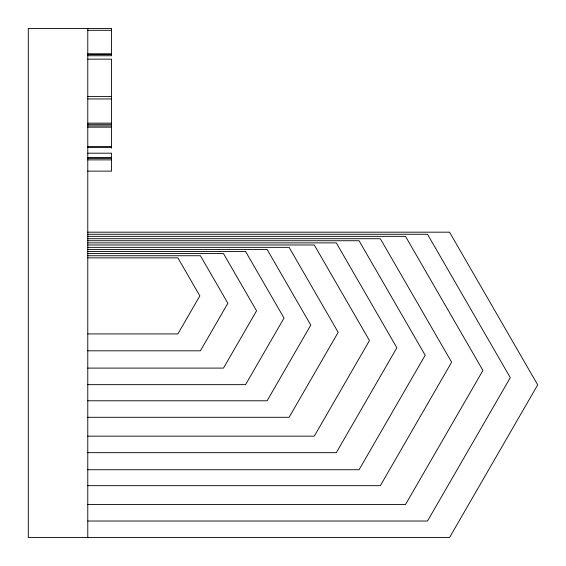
<?xml version="1.0" encoding="UTF-8"?>
<svg xmlns="http://www.w3.org/2000/svg" width="566" height="566" viewBox="0 0 566 566"><rect width="100%" height="100%" fill="white"/><g stroke="black" fill="none" stroke-linecap="round" stroke-linejoin="round"><path stroke-width="0.85" d="M87.78 30.302L111.573 30.302M87.78 53.784L111.573 53.784M87.78 54.591L111.573 54.591M87.78 55.744L111.573 55.744L111.573 28.456L28.3 28.456L28.3 537.544L449.553 537.544L537.7 384.866L449.553 232.18L87.78 232.18M87.78 59.147L111.573 59.147L111.573 148.172M87.78 96.595L111.573 96.595M87.78 98.958L111.573 98.958M87.78 123.133L111.573 123.133M87.78 124.343L111.573 124.343M87.78 125.9L111.573 125.9M87.78 127.166L111.573 127.166M87.78 146.615L111.573 146.495M87.78 147.422L111.573 147.422M87.78 153.188L111.573 153.188L111.573 171.13L87.78 171.13M87.78 157.921L111.573 157.921M87.78 158.034L111.573 158.034M87.78 159.881L111.573 159.881M87.78 234.267L427.507 234.267L510.291 377.642L427.507 521.024L87.78 521.024M87.78 236.347L405.511 236.347L482.925 370.44L405.511 504.532L87.78 504.532M87.78 238.725L380.345 238.725L451.626 362.198L380.345 485.67L87.78 485.67M87.78 240.734L359.077 240.734L425.179 355.236L359.077 469.73L87.78 469.73M87.78 242.885L336.303 242.885L396.858 347.772L336.303 452.659L87.78 452.659M87.78 244.972L314.279 244.972L369.471 340.562L314.279 436.153L87.78 436.153M87.78 247.349L289.113 247.349L338.171 332.32L289.113 417.291L87.78 417.291M87.78 249.429L267.095 249.429L310.784 325.11L267.095 400.785L87.78 400.785M87.78 251.467L245.573 251.467L284.026 318.064L245.573 384.654L87.78 384.654M87.78 253.554L223.485 253.554L256.554 310.826L223.485 368.098L87.78 368.098M87.78 255.733L200.414 255.733L227.857 303.27L200.414 350.807L87.78 350.807M87.78 257.863L177.887 257.863L199.848 295.891L177.887 333.919L87.78 333.919M87.78 28.456L87.78 537.544"/></g></svg>
